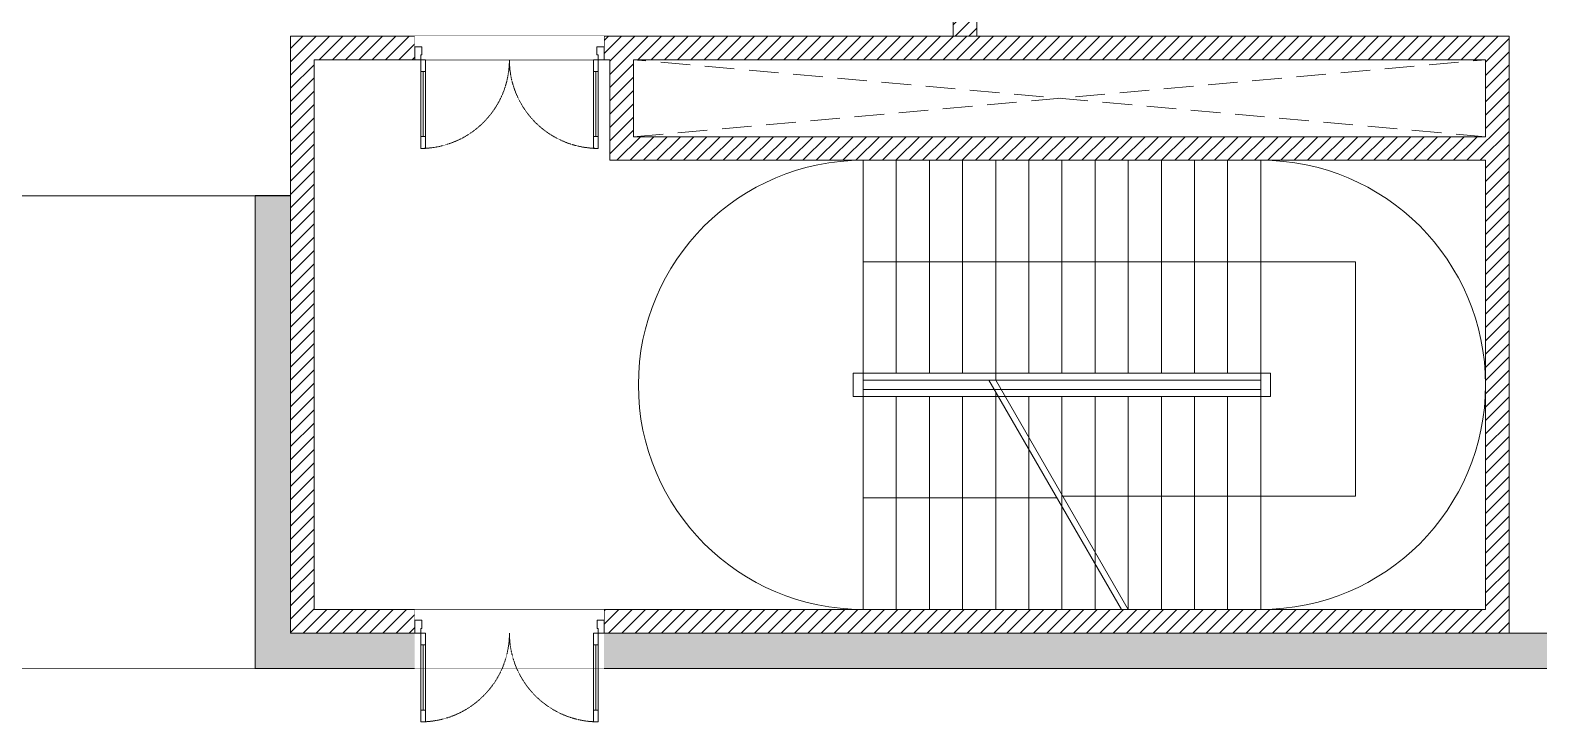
# Model space of a CAD drawing. Header units: millimetres. Extents: x -162958 to 167200, y -450 to 146301.
# Drawn here: x 120349 to 133100, y -450 to 5400 of the extents above; entities that cross this region are included whole.
import ezdxf

# ---------------------------------------------------------------- set-up
doc = ezdxf.new("R2010")
doc.units = ezdxf.units.MM
doc.set_wipeout_variables(frame=1)
for name, pattern in [('Xr_MB nha xuong CM2$0$DASHED', [0.75, 0.5, -0.25]), ('Xr_MB nha xuong CM2$0$Xr_MB nha xuong + VP$0$HIDDEN2', [0.1875, 0.125, -0.0625]), ('Xr_MB nha xuong CM2$0$Xr_MB nha xuong + VP$0$HIDDENX2', [0.75, 0.5, -0.25])]:
    doc.linetypes.add(name, pattern=pattern)
doc.layers.get('0').update_dxf_attribs({"lineweight": 5})
for name, color, linetype, lineweight in [('CJSC.3-Net thay', 140, 'Continuous', 5), ('CJSC.8-Cua', 15, 'Continuous', 5), ('Xr_MB nha xuong CM2$0$A-Solid-Stair', 151, 'Continuous', 5), ('Xr_MB nha xuong CM2$0$A-Solid-Wall H', 9, 'Continuous', 18), ('Xr_MB nha xuong CM2$0$A-Solid-WallC', 2, 'Continuous', 5), ('Xr_MB nha xuong CM2$0$A-Solid-WallL', 6, 'Continuous', 5), ('Xr_MB nha xuong CM2$0$CJSC.4-Net manh', 8, 'Continuous', 5), ('Xr_MB nha xuong CM2$0$Xr_MB nha xuong + VP$0$CJSC.11-Khuat', 169, 'Xr_MB nha xuong CM2$0$Xr_MB nha xuong + VP$0$HIDDENX2', 5), ('Xr_MB nha xuong CM2$0$Xr_MB nha xuong + VP$0$CJSC.2-Tuong', 8, 'Continuous', 5), ('Xr_MB nha xuong CM2$0$Xr_MB nha xuong + VP$0$CJSC.8-Cua', 15, 'Continuous', 5)]:
    doc.layers.add(name, color=color, linetype=linetype, lineweight=lineweight)

# ---------------------------------------------------------------- blocks, each defined once
blk = doc.blocks.new('Xr_MB nha xuong CM2$0$2026xiaofangti02')
at = {"color": 0, "linetype": 'ByBlock', "lineweight": 0, "ltscale": 0.1}
for p, q in [((3288271, 2529953), (3288271, 2533753)), ((3288271, 2529953), (3288271, 2533753)), ((3288271, 2533753), (3291631, 2533753)), ((3288551, 2531953), (3288551, 2533753)), ((3288551, 2531953), (3288551, 2533753)), ((3288831, 2531953), (3288831, 2533753)), ((3288831, 2531953), (3288831, 2533753)), ((3289111, 2531953), (3289111, 2533753)), ((3289111, 2531953), (3289111, 2533753)), ((3289391, 2531893), (3289391, 2533753)), ((3289391, 2531893), (3289391, 2533753)), ((3289671, 2531953), (3289671, 2533753)), ((3289671, 2531953), (3289671, 2533753)), ((3289951, 2531953), (3289951, 2533753)), ((3289951, 2531953), (3289951, 2533753)), ((3290231, 2531953), (3290231, 2533753)), ((3290231, 2531953), (3290231, 2533753)), ((3290511, 2531953), (3290511, 2533753)), ((3290511, 2531953), (3290511, 2533753)), ((3290791, 2531953), (3290791, 2533753)), ((3290791, 2531953), (3290791, 2533753)), ((3291071, 2531953), (3291071, 2533753)), ((3291071, 2531953), (3291071, 2533753)), ((3291351, 2531953), (3291351, 2533753)), ((3291351, 2531953), (3291351, 2533753)), ((3291631, 2529953), (3291631, 2533753)), ((3292431, 2532892), (3288271, 2532892)), ((3292431, 2530911), (3292431, 2532892)), ((3288185, 2531953), (3288185, 2531813)), ((3288185, 2531953), (3288185, 2531753)), ((3291714, 2531953), (3288185, 2531953)), ((3291631, 2531893), (3288271, 2531893)), ((3290454, 2529953), (3289334, 2531893)), ((3290454, 2529953), (3289334, 2531893)), ((3290511, 2529953), (3289391, 2531893)), ((3290511, 2529953), (3289391, 2531893)), ((3291714, 2531953), (3291714, 2531753)), ((3291714, 2531953), (3291714, 2531753)), ((3291714, 2531753), (3288185, 2531753)), ((3291631, 2531813), (3288271, 2531813)), ((3288551, 2529953), (3288551, 2531753)), ((3288551, 2529953), (3288551, 2531753)), ((3288831, 2529953), (3288831, 2531753)), ((3288831, 2529953), (3288831, 2531753)), ((3289111, 2529953), (3289111, 2531753)), ((3289111, 2529953), (3289111, 2531753)), ((3289391, 2529953), (3289391, 2531793)), ((3289391, 2529953), (3289391, 2531793)), ((3289671, 2529953), (3289671, 2531753)), ((3289671, 2529953), (3289671, 2531753)), ((3289951, 2529953), (3289951, 2531753)), ((3289951, 2529953), (3289951, 2531753)), ((3290231, 2529953), (3290231, 2531753)), ((3290231, 2529953), (3290231, 2531753)), ((3290511, 2529953), (3290511, 2531753)), ((3290511, 2529953), (3290511, 2531753)), ((3290791, 2529953), (3290791, 2531753)), ((3290791, 2529953), (3290791, 2531753)), ((3291071, 2529953), (3291071, 2531753)), ((3291071, 2529953), (3291071, 2531753)), ((3291351, 2529953), (3291351, 2531753)), ((3291351, 2529953), (3291351, 2531753)), ((3289908, 2530898), (3288271, 2530898)), ((3289958, 2530911), (3292431, 2530911)), ((3288271, 2529953), (3291631, 2529953))]:
    blk.add_line(p, q, dxfattribs=at)
for centre, start, end in [((3288271, 2531853), 90.0006, 269.9994), ((3291631, 2531853), 270.0006, 89.9994)]:
    blk.add_arc(centre, 1900, start, end, dxfattribs=at)
blk.add_solid([(3290233, 2530911), (3290231, 2530911), (3290233, 2530911)], dxfattribs=at)
blk.add_solid([(3290233, 2530911), (3290231, 2530911), (3290233, 2530911)], dxfattribs=at)
blk = doc.blocks.new('Xr_MB nha xuong CM2$0$2026loutiqiang01')
at = {"layer": 'Xr_MB nha xuong CM2$0$A-Solid-Wall H'}
h = blk.add_hatch(dxfattribs=at)
h.set_pattern_fill('ANSI31', color=256, scale=25, angle=-90)
h.paths.add_polyline_path([(2827447, 2232916), (2827447, 2237966), (2837747, 2237966), (2837747, 2232916)])
h.paths.add_polyline_path([(2827647, 2236916), (2827647, 2233116), (2837547, 2233116), (2837547, 2237766), (2835047, 2237766), (2835047, 2236916)], flags=16)
h.paths.add_polyline_path([(2827647, 2237116), (2834847, 2237116), (2834847, 2237766), (2827647, 2237766)], flags=16)
at = {"layer": 'Xr_MB nha xuong CM2$0$A-Solid-WallC', "linetype": 'ByBlock', "lineweight": 0, "ltscale": 0.1}
blk.add_lwpolyline([(2827447, 2232916), (2827447, 2237966), (2837747, 2237966), (2837747, 2232916)], close=True, dxfattribs=at)
at = {"layer": 'Xr_MB nha xuong CM2$0$A-Solid-WallC'}
for points in [[(2827647, 2237116), (2834847, 2237116), (2834847, 2237766), (2827647, 2237766)], [(2827647, 2236916), (2827647, 2233116), (2837547, 2233116), (2837547, 2237766), (2835047, 2237766), (2835047, 2236916)]]:
    blk.add_lwpolyline(points, close=True, dxfattribs=at)
at = {"layer": 'Xr_MB nha xuong CM2$0$Xr_MB nha xuong + VP$0$CJSC.11-Khuat', "ltscale": 500}
for p, q in [((2827647, 2237116), (2834847, 2237766)), ((2834847, 2237116), (2827647, 2237766))]:
    blk.add_line(p, q, dxfattribs=at)
blk = doc.blocks.new('Xr_MB nha xuong CM2$0$20261F 幕墙')
at = {"layer": 'Xr_MB nha xuong CM2$0$A-Solid-Wall H'}
h = blk.add_hatch(dxfattribs=at)
h.set_pattern_fill('GOST_WOOD', color=256, scale=25, angle=-90)
h.paths.add_polyline_path([(3327303, 2297634), (3327303, 2258334), (3284153, 2258334), (3284153, 2262034), (3283853, 2262034), (3283853, 2258034), (3327603, 2258034), (3327603, 2297634)])
h = blk.add_hatch(dxfattribs=at)
h.set_pattern_fill('ANSI31', color=256, scale=650)
h.set_pattern_definition([(45, (2194815.74, 817811.32), (-57.452426, 57.452426), [])])
h.paths.add_polyline_path([(3289753, 2263384), (3289754, 2268433), (3289954, 2268433), (3289953, 2263384)])
at = {"layer": 'CJSC.3-Net thay'}
blk.add_line((3284154, 2262033), (3260054, 2262033), dxfattribs=at)
at = {"layer": 'Xr_MB nha xuong CM2$0$A-Solid-WallC', "linetype": 'ByBlock', "lineweight": 0, "ltscale": 0.1, "elevation": 0}
blk.add_lwpolyline([(3289753, 2263384), (3289754, 2268433), (3289954, 2268433), (3289953, 2263384)], close=True, dxfattribs=at)
at = {"layer": 'Xr_MB nha xuong CM2$0$A-Solid-WallL'}
blk.add_lwpolyline([(3327303, 2297634), (3327303, 2258334), (3284153, 2258334), (3284153, 2262034), (3283853, 2262034), (3283853, 2258034), (3327603, 2258034), (3327603, 2297634)], close=True, dxfattribs=at)
at = {"layer": 'Xr_MB nha xuong CM2$0$A-Solid-Stair'}
blk.add_blockref('Xr_MB nha xuong CM2$0$2026xiaofangti02', (722, -271419), dxfattribs=at)
at = {"layer": 'Xr_MB nha xuong CM2$0$A-Solid-WallC', "xscale": -1}
blk.add_blockref('Xr_MB nha xuong CM2$0$2026loutiqiang01', (6121900, 25417), dxfattribs=at)
blk = doc.blocks.new('*U190')
for p, q in [((-1510, 650), (-1550, 650)), ((-1530, 100), (-1530, 650)), ((-90, 650), (-50, 650)), ((-70, 100), (-70, 650)), ((-1510, 100), (-1550, 100)), ((-90, 100), (-50, 100))]:
    blk.add_line(p, q)
for points in [[(-1550, 0), (-1510, 0), (-1510, 750), (-1550, 750)], [(-50, 0), (-90, 0), (-90, 750), (-50, 750)], [(-1600, -110), (-1540, -110), (-1540, -40), (-1550, -40), (-1550, 0), (-1600, 0)], [(0, -110), (-60, -110), (-60, -40), (-50, -40), (-50, 0), (0, 0)]]:
    blk.add_lwpolyline(points, close=True)
at = {"linetype": 'Xr_MB nha xuong CM2$0$Xr_MB nha xuong + VP$0$HIDDEN2'}
for centre, start, end in [((-1550, 0), 0, 90), ((-50, 0), 90, 180)]:
    blk.add_arc(centre, 750, start, end, dxfattribs=at)
blk = doc.blocks.new('Xr_MB nha xuong CM2$0$2026Xr_MB nha xuong + VP$0$loutimen2')
at = {"layer": 'Xr_MB nha xuong CM2$0$Xr_MB nha xuong + VP$0$CJSC.8-Cua'}
blk.add_lwpolyline([(23500.322, -25603.79), (23500.322, -25603.99), (23501.922, -25603.99), (23501.922, -25603.79)], close=True, dxfattribs=at)
at = {"color": 250}
blk.add_wipeout([(23500.322, -25603.79), (23500.322, -25603.99), (23501.922, -25603.99), (23501.922, -25603.79)], dxfattribs=at).dxf.layer = 'Xr_MB nha xuong CM2$0$Xr_MB nha xuong + VP$0$CJSC.8-Cua'
at = {"layer": 'Xr_MB nha xuong CM2$0$Xr_MB nha xuong + VP$0$CJSC.8-Cua', "xscale": -0.001, "yscale": 0.001, "zscale": 0.001, "rotation": 180}
blk.add_blockref('*U190', (23501.922, -25603.99), dxfattribs=at)

msp = doc.modelspace()

# ---------------------------------------------------------------- block references
at = {"layer": 'CJSC.8-Cua'}
msp.add_blockref('Xr_MB nha xuong CM2$0$20261F 幕墙', (-3161603.5, -2258033.7), dxfattribs=at)

# ---------------------------------------------------------------- next in the draw order: linework, layer by layer
at = {"layer": 'Xr_MB nha xuong CM2$0$CJSC.4-Net manh', "linetype": 'Xr_MB nha xuong CM2$0$DASHED', "ltscale": 2000, "const_width": 3}
msp.add_lwpolyline([(-0.2, -0.2), (165999.8, -0.2), (165999.8, 146299.9), (-0.2, 146299.9)], close=True, dxfattribs=at)
at = {"layer": 'Xr_MB nha xuong CM2$0$Xr_MB nha xuong + VP$0$CJSC.8-Cua'}
msp.add_lwpolyline([(125199.8, 500), (125199.8, 300), (123599.8, 300), (123599.8, 500)], close=True, dxfattribs=at)

# ---------------------------------------------------------------- next in the draw order: block references
at = {"layer": 'Xr_MB nha xuong CM2$0$Xr_MB nha xuong + VP$0$CJSC.2-Tuong', "color": 10, "xscale": -1000, "yscale": 1000, "zscale": 1000}
msp.add_blockref('Xr_MB nha xuong CM2$0$2026Xr_MB nha xuong + VP$0$loutimen2', (23625521.4, 25609140.1), dxfattribs=at)

# ---------------------------------------------------------------- next in the draw order: wipeouts: each hides what was drawn before it
at = {"color": 250}
msp.add_wipeout([(125199.8, 500), (125199.8, 0), (123599.8, 0), (123599.8, 500)], dxfattribs=at).dxf.layer = 'Xr_MB nha xuong CM2$0$Xr_MB nha xuong + VP$0$CJSC.8-Cua'

# ---------------------------------------------------------------- next in the draw order: block references
at = {"layer": 'Xr_MB nha xuong CM2$0$Xr_MB nha xuong + VP$0$CJSC.8-Cua', "rotation": 180}
msp.add_blockref('*U190', (123599.8, 300), dxfattribs=at)

doc.saveas('drawing.dxf')
